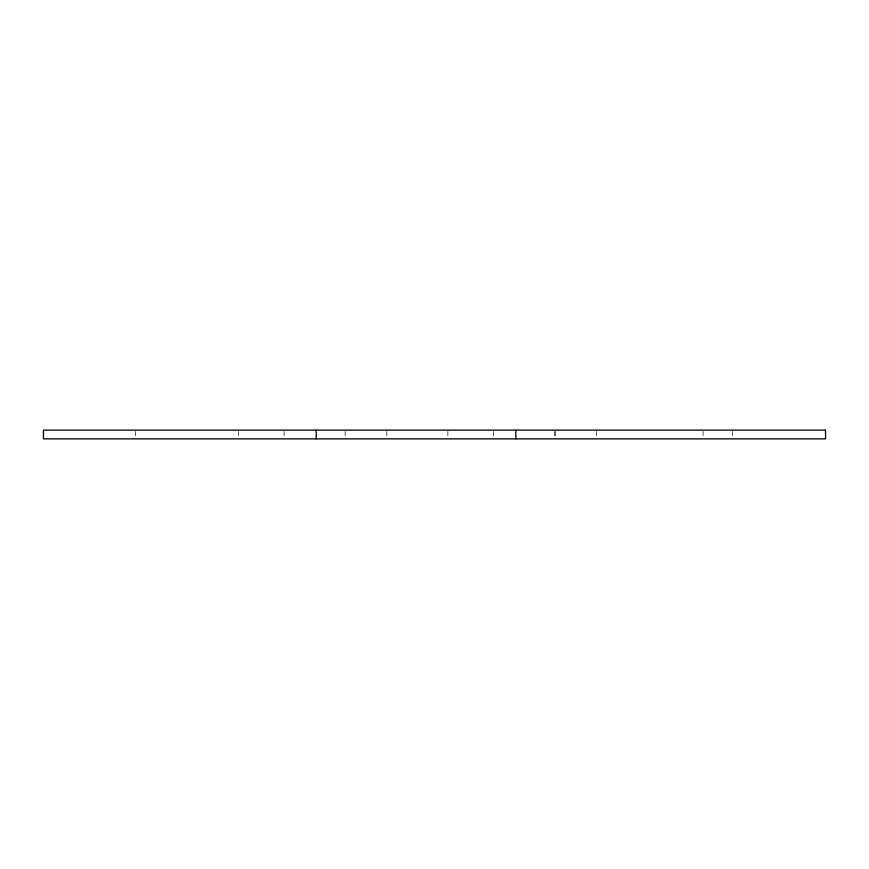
<?xml version="1.0" encoding="UTF-8"?>
<svg xmlns="http://www.w3.org/2000/svg" width="869" height="869" viewBox="0 0 869 869"><rect width="100%" height="100%" fill="white"/><g stroke="black" fill="none" stroke-linecap="round" stroke-linejoin="round"><path stroke-width="0.65" stroke-dasharray="4.34 3.26" d="M732.448 431.382L732.448 438.867M703.075 431.382L703.075 438.867M596.297 431.382L596.297 438.867M555.541 431.382L555.541 438.867M554.628 431.382L554.628 438.867M493.581 431.382L493.581 438.867M447.861 431.382L447.861 438.867M386.814 431.382L386.814 438.867M345.134 431.382L345.134 438.867M284.087 431.382L284.087 438.867M238.367 431.382L238.367 438.867M135.651 431.382L135.651 438.867"/><path stroke-width="1.3" d="M515.828 430.133L515.828 438.867M316.229 430.133L316.229 438.867M825.55 430.133L43.45 430.133L43.45 438.867L825.55 438.867L825.55 430.133"/></g></svg>
